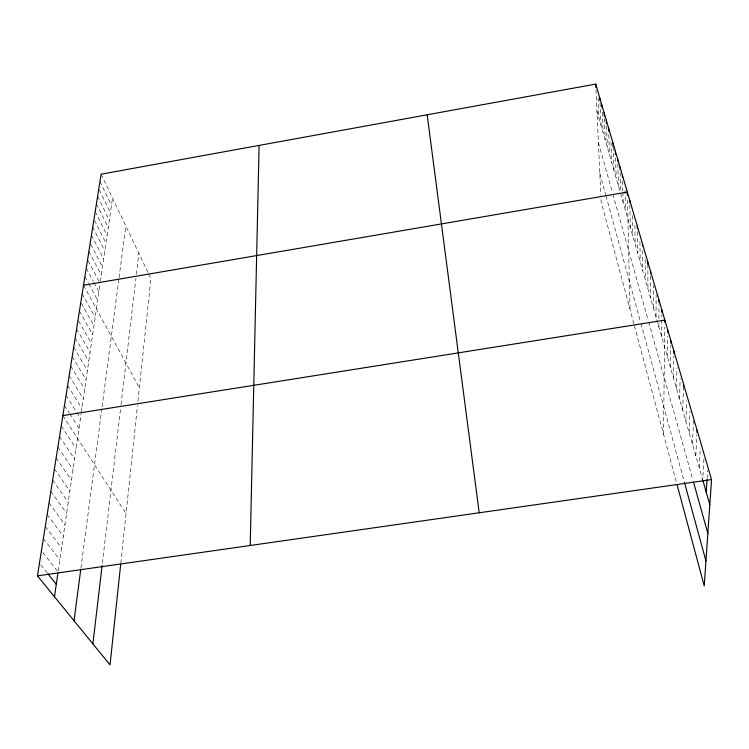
<?xml version="1.0" encoding="UTF-8"?>
<svg xmlns="http://www.w3.org/2000/svg" width="749" height="749" viewBox="0 0 749 749"><rect width="100%" height="100%" fill="white"/><g stroke="black" fill="none" stroke-linecap="round" stroke-linejoin="round"><path stroke-width="0.56" stroke-dasharray="3.75 2.81" d="M653.315 307.633L653.325 285.444M656.058 317.192L656.124 295.05M658.839 326.901L658.858 323.409M658.886 318.756L658.97 304.796M661.667 336.76L661.863 314.702M663.502 434.177L664.766 327.079M667.443 356.917L667.752 336.132M670.402 367.235L670.804 345.345M673.407 377.711L673.875 355.887M676.459 388.347L676.974 367.74M679.558 399.161L680.148 378.62M682.704 410.134L683.481 386.269M685.906 421.294L686.646 400.912M689.155 432.632L690.016 411.21M692.46 444.148L693.565 419.459M695.821 455.86L696.851 434.841M699.229 467.769L700.287 448.024M703.92 459.081L702.702 479.875L620.809 194.272M707.112 478.396L707.618 470.363M120.804 563.173L137.488 405.509M137.938 401.305L150.923 278.553L148.461 273.385M102.379 563.22L120.898 405.911M121.029 404.816L135.906 278.516M136.412 274.237L138.874 253.302M80.929 568.191L101.845 408.814M102.117 406.735L118.913 278.75M119.054 277.626L125.832 225.973M58.244 570.897L81.107 413.935M81.266 412.839L100.104 283.431M100.413 281.362L112.537 198.092M40.858 564.961L47.178 572.863M42.815 552.519L57.392 571.113M43.376 538.494L59.845 559.906M45.286 526.435L61.577 548.006M47.168 514.563L63.281 536.284M49.022 502.879L64.966 524.74M50.848 491.372L66.624 513.374M52.636 480.043L68.253 502.176M54.405 468.893L69.863 491.147M56.147 457.911L71.445 480.278M57.87 447.087L72.999 469.567M59.555 436.433L74.535 459.015M61.221 425.928L76.052 448.614M62.86 415.583L126.047 513.599M64.48 405.396L69.32 413.017M69.929 413.963L79.02 428.259M66.071 395.35L76.267 411.604M76.866 412.559L80.471 418.298M67.635 385.445L81.894 408.477M69.189 375.68L83.308 398.796M70.706 366.064L84.703 389.246M72.213 356.58L86.069 379.818M73.692 347.227L87.427 370.53M75.162 338.005L88.757 361.364M76.604 328.905L90.077 352.33M78.579 320.909L91.378 343.407M79.422 311.088L92.651 334.606M81.36 303.336L93.925 325.918M82.175 293.739L95.17 317.351M83.523 285.247L139.361 387.785M84.89 276.606L88.223 282.785M88.775 283.815L97.651 300.293M86.238 268.086L93.391 281.493M93.943 282.523L98.887 291.801M88.12 260.718L99.018 281.362M88.888 251.392L101.312 275.164M90.723 244.24L102.501 267.009M91.462 235.139L103.671 258.957M92.726 227.162L104.832 251.009M94.496 220.337L105.974 243.153M95.207 211.536L107.098 235.411M96.424 203.878L108.212 227.762M97.623 196.313L109.317 220.206M99.308 189.881L110.403 212.744M99.973 181.464L111.479 205.376M101.124 174.189L147.965 272.355M596.962 111.114L620.228 192.25M598.404 142.553L612.532 193.008M612.841 194.103L648.1 320.02M648.671 322.07L692.909 480.053M599.818 173.291L605.707 194.824M605.997 195.873L640.62 322.342M640.919 323.428L683.781 479.987M633.841 323.624L601.119 201.64L600.848 195.845M634.403 325.703L676.553 482.796M595.979 89.721L600.801 194.684M598.086 97.904L598.985 118.183M600.071 102.8L601.044 125.345M602.28 112.294L603.123 132.601M604.368 118.501L605.229 139.96M608.778 134.614L609.536 154.959M606.54 125.944L607.364 147.403M611.006 142.263L611.727 162.608M613.15 146.617L613.955 170.36M615.556 157.87L616.202 178.225M617.813 163.572L618.487 186.192M620.2 172.785L620.743 192.016M622.588 180.977L622.859 191.154M622.887 192.287L623.159 202.464M625.041 190.424L625.537 210.778M627.522 199.983L629.984 309.215M629.872 204.898L630.33 227.49M632.371 215.581L632.746 235.898M634.871 225.243L635.189 244.427M637.362 231.647L637.671 253.078M639.936 241.562L640.18 261.841M642.539 250.484L642.736 270.735M645.17 259.529L645.32 279.761M647.829 264.219L647.951 288.917M650.563 275.978L650.609 298.205"/><path stroke-width="1.12" d="M658.98 302.474L658.998 300.143M661.882 312.38L661.901 310.058M664.822 322.445L664.85 320.123L62.86 415.583M667.808 332.659L667.846 330.356M670.842 343.042L670.889 340.739M250.213 545.478L259.098 145.409M673.922 353.594L673.978 351.29M683.481 386.269L683.556 383.994M696.963 432.51L697.076 430.179M706.232 492.177L707.037 479.547M120.683 564.334L110.037 664.906L37.45 575.869L101.124 174.189L595.717 84.094L711.55 479.594L704.229 585.952L677.115 484.884M92.885 643.859L102.117 565.429M74.029 620.734L80.77 569.352M54.48 596.756L57.926 573.107M83.523 285.247L627.344 192.072L627.419 195.461M37.45 575.869L711.55 479.594M47.88 573.743L56.297 584.276M703.021 480.989L709.818 504.695M693.499 482.15L707.842 533.4M684.38 482.197L705.951 560.964M427.173 114.794L479.191 512.775M595.717 84.094L595.876 87.474M599.874 98.288L599.977 100.544M601.999 105.525L602.093 107.781M604.143 112.865L604.284 116.245M608.534 127.836L608.656 131.225M606.325 120.299L606.456 123.688M613.038 143.228L613.15 146.617M615.341 151.083L615.444 154.472M617.672 159.05L617.738 161.316M620.041 167.13L620.106 169.396M622.438 175.322L622.503 177.588M629.778 200.376L629.825 202.642M637.287 226.011L637.315 228.267M642.473 243.734L642.492 245.981M647.819 261.972L647.829 264.219M650.544 271.307L650.553 273.638"/></g></svg>
